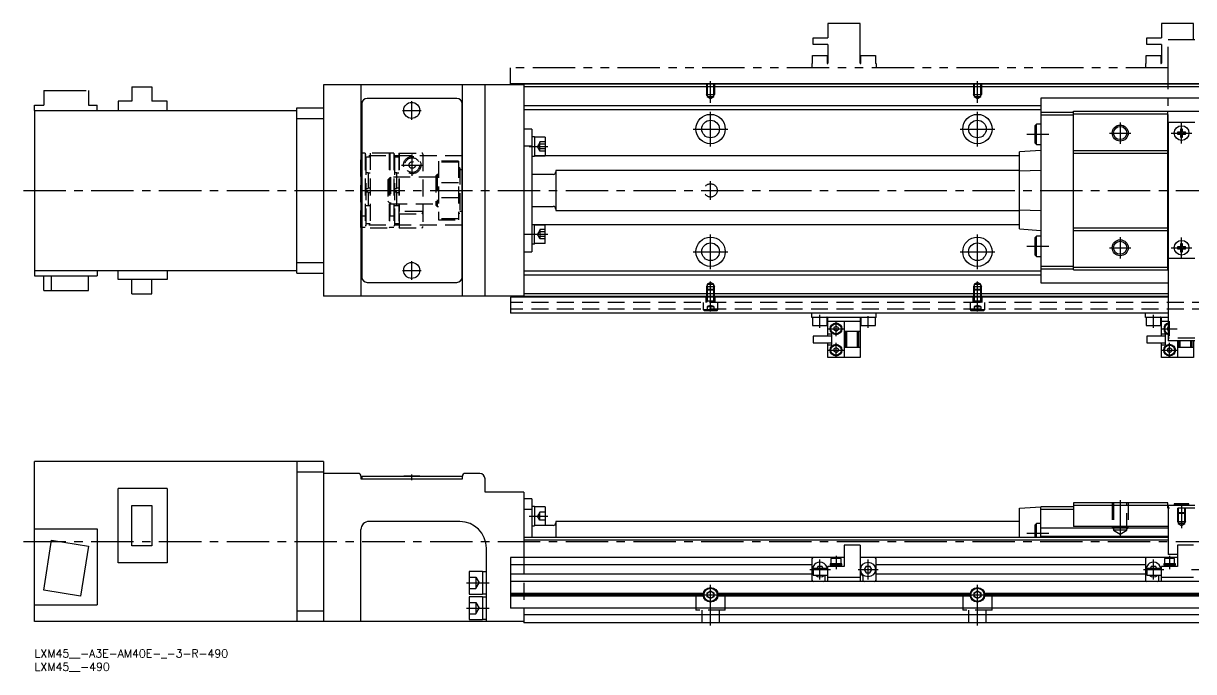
# Model space of a CAD drawing. Extents: x -4 to 799, y -8 to 241.
# Drawn here: x -4.2 to 434.3, y -8.3 to 234.7 of the extents above; entities that cross this region are included whole.
import ezdxf

# ---------------------------------------------------------------- set-up
doc = ezdxf.new("R2010")
doc.units = 0
doc.header["$LTSCALE"] = 0.5
for name, pattern in [('CENTER', [50.8, 31.75, -6.35, 6.35, -6.35]), ('DASHED', [19.05, 12.7, -6.35]), ('PHANTOM', [63.5, 31.75, -6.35, 6.35, -6.35, 6.35, -6.35])]:
    doc.linetypes.add(name, pattern=pattern)
for name, color, linetype in [('MSM_CENTER', 1, 'CENTER'), ('MSM_CONTINUOUS', 7, 'CONTINUOUS'), ('MSM_DASHED', 4, 'DASHED'), ('MSM_IMAGINARY', 6, 'PHANTOM'), ('MSM_NARROW', 5, 'CONTINUOUS'), ('MSM_PART_NUMBER', 7, 'CONTINUOUS')]:
    doc.layers.add(name, color=color, linetype=linetype)
doc.styles.get("Standard").update_dxf_attribs({"font": 'txt.shx', "height": 3, "bigfont": 'bigfont.shx'})

# ---------------------------------------------------------------- blocks, each defined once
blk = doc.blocks.new('*U8')
at = {"layer": 'MSM_PART_NUMBER'}
blk.add_text('LXM45__-A3E-AM40E-_-3-R-490', height=3, dxfattribs=at).set_placement((0, -3))
blk = doc.blocks.new('*U9')
at = {"layer": 'MSM_PART_NUMBER'}
blk.add_text('LXM45__-490', height=3, dxfattribs=at).set_placement((0, -8))

msp = doc.modelspace()

# ---------------------------------------------------------------- linework, layer by layer
at = {"layer": 'MSM_CENTER'}
for p, q in [((253.3, 204.91), (253.3, 213.12)), ((353.3, 204.91), (353.3, 213.12)), ((137.8, 202.12), (144.8, 202.12)), ((141.3, 198.62), (141.3, 205.62)), ((253.3, 188.62), (253.3, 201.62)), ((353.3, 188.62), (353.3, 201.62)), ((406.8, 197.62), (406.8, 189.62)), ((429.8, 189.74), (429.8, 197.51)), ((246.8, 195.12), (259.8, 195.12)), ((346.8, 195.12), (359.8, 195.12)), ((380, 193.12), (371.8, 193.12)), ((402.8, 193.62), (410.8, 193.62)), ((425.91, 193.62), (433.69, 193.62)), ((185.3, 188.58), (192.3, 188.58)), ((141.5, 177.62), (141.5, 185.62)), ((137.5, 181.62), (145.5, 181.62)), ((253.3, 168.62), (253.3, 175.62)), ((-4.2, 172.12), (687.3, 172.12)), ((185.3, 155.67), (192.3, 155.67)), ((253.3, 142.62), (253.3, 155.62)), ((353.3, 142.62), (353.3, 155.62)), ((406.8, 154.62), (406.8, 146.62)), ((429.8, 146.74), (429.8, 154.51)), ((246.8, 149.12), (259.8, 149.12)), ((346.8, 149.12), (359.8, 149.12)), ((380, 151.12), (371.8, 151.12)), ((402.8, 150.62), (410.8, 150.62)), ((425.91, 150.62), (433.69, 150.62)), ((141.3, 138.62), (141.3, 145.62)), ((137.8, 142.12), (144.8, 142.12)), ((253.3, 126.72), (253.3, 137.91)), ((353.3, 126.72), (353.3, 137.91)), ((294.3, 120.62), (294.3, 125.52)), ((300.3, 117.41), (300.3, 123.03)), ((312.3, 120.62), (312.3, 125.02)), ((419.3, 120.62), (419.3, 125.52)), ((425.3, 117.41), (425.3, 123.03)), ((297.49, 120.22), (303.11, 120.22)), ((422.49, 120.22), (428.11, 120.22)), ((300.3, 109.41), (300.3, 115.03)), ((425.3, 109.41), (425.3, 115.03)), ((297.49, 112.22), (303.11, 112.22)), ((422.49, 112.22), (428.11, 112.22)), ((141.3, 63.5), (141.3, 65.6)), ((406.8, 56), (406.8, 42.3)), ((429.8, 54), (429.8, 45.5)), ((185.3, 50), (192.3, 50)), ((-4.2, 40.5), (689.12, 40.5)), ((380, 43.5), (371.8, 43.5)), ((300.3, 35.1), (300.3, 30.1)), ((425.3, 35.1), (425.3, 30.1)), ((294.3, 26.25), (294.3, 33.75)), ((312.3, 26.25), (312.3, 33.75)), ((419.3, 26.25), (419.3, 33.75)), ((290.55, 30), (298.19, 30)), ((308.55, 30), (316.05, 30)), ((415.55, 30), (423.19, 30)), ((433.55, 30), (441.05, 30)), ((161.8, 25), (170.3, 25)), ((253.3, 9), (253.3, 24.25)), ((353.3, 9), (353.3, 24.25)), ((249.92, 20.5), (256.93, 20.5)), ((349.92, 20.5), (356.93, 20.5)), ((161.8, 15.5), (170.3, 15.5))]:
    msp.add_line(p, q, dxfattribs=at)
at = {"layer": 'MSM_CONTINUOUS'}
for p, q in [((183.3, 211.72), (108.3, 211.72)), ((108.3, 211.72), (108.3, 132.52)), ((122.3, 211.72), (122.3, 132.52)), ((160.3, 132.52), (160.3, 211.72)), ((168.8, 132.52), (168.8, 211.72)), ((673.3, 212.12), (183.3, 212.12)), ((183.3, 212.12), (183.3, 132.12)), ((673.3, 211.92), (183.3, 211.92)), ((673.3, 210.92), (183.3, 210.92)), ((158.2, 206.62), (124.6, 206.62)), ((482.6, 206.72), (377, 206.72)), ((377, 206.72), (377, 137.52)), ((0, 202.12), (0, 140.12)), ((0, 202.12), (98.3, 202.12)), ((98.3, 203.12), (108.3, 203.12)), ((98.3, 141.12), (98.3, 203.12)), ((122.6, 202.22), (122.3, 202.22)), ((122.6, 204.62), (122.6, 139.62)), ((160.2, 139.62), (160.2, 204.62)), ((160.3, 202.22), (160.2, 202.22)), ((377, 203.87), (183.3, 203.87)), ((377, 202.37), (183.3, 202.37)), ((389.3, 201.88), (470.3, 201.88)), ((389.3, 142.38), (389.3, 201.88)), ((424.7, 142.38), (424.7, 201.88)), ((98.3, 199.12), (108.3, 199.12)), ((122.6, 197.72), (122.3, 197.72)), ((160.3, 197.72), (160.2, 197.72)), ((377, 201.47), (389.3, 201.47)), ((377, 200.47), (389.3, 200.47)), ((389.3, 200.88), (424.7, 200.88)), ((424.8, 197.62), (424.8, 115.72)), ((434.8, 197.62), (424.8, 197.62)), ((186.3, 195.12), (183.3, 195.12)), ((186.3, 195.12), (186.3, 149.12)), ((375.4, 196.92), (374.9, 196.42)), ((374.9, 189.82), (374.9, 196.42)), ((375.4, 189.32), (375.4, 196.92)), ((377, 196.92), (375.4, 196.92)), ((429.43, 193.99), (428.29, 193.99)), ((428.29, 193.25), (429.43, 193.25)), ((429.43, 195.13), (429.43, 193.99)), ((429.43, 193.25), (429.43, 192.12)), ((430.17, 193.99), (430.17, 195.13)), ((431.31, 193.99), (430.17, 193.99)), ((430.17, 193.25), (431.31, 193.25)), ((430.17, 192.12), (430.17, 193.25)), ((186.3, 188.65), (183.3, 188.65)), ((187.3, 192.23), (186.3, 192.23)), ((187.3, 192.23), (187.3, 184.93)), ((191.3, 192.08), (187.3, 192.08)), ((191.3, 192.08), (191.3, 185.08)), ((374.9, 189.82), (375.4, 189.32)), ((375.4, 189.32), (377, 189.32)), ((122.6, 185.12), (122.3, 185.12)), ((122.6, 185.12), (122.3, 185.12)), ((160.3, 185.12), (160.2, 185.12)), ((186.3, 184.93), (187.3, 184.93)), ((369, 185.05), (187.28, 185.05)), ((187.3, 185.08), (191.3, 185.08)), ((377, 187.12), (369, 186.57)), ((369, 157.68), (369, 186.57)), ((389.3, 187.13), (424.7, 187.13)), ((389.3, 186.13), (424.7, 186.13)), ((160.3, 179.87), (160.2, 179.87)), ((194.3, 178.12), (186.3, 178.12)), ((195.3, 179.62), (195.3, 164.62)), ((369, 179.62), (195.3, 179.62)), ((377, 179.61), (369, 179.36)), ((160.2, 164.37), (160.3, 164.37)), ((186.3, 166.12), (194.3, 166.12)), ((195.3, 164.62), (369, 164.62)), ((369, 164.89), (377, 164.64)), ((122.6, 159.12), (122.3, 159.12)), ((122.6, 159.12), (122.3, 159.12)), ((160.3, 159.12), (160.2, 159.12)), ((186.3, 159.32), (187.3, 159.32)), ((369, 159.2), (187.28, 159.2)), ((187.3, 152.02), (187.3, 159.32)), ((187.3, 159.17), (191.3, 159.17)), ((191.3, 152.17), (191.3, 159.17)), ((389.3, 158.13), (424.7, 158.13)), ((186.3, 155.6), (183.3, 155.6)), ((369, 157.68), (377, 157.12)), ((375.4, 154.92), (374.9, 154.42)), ((374.9, 147.82), (374.9, 154.42)), ((375.4, 147.32), (375.4, 154.92)), ((377, 154.92), (375.4, 154.92)), ((389.3, 157.13), (424.7, 157.13)), ((183.3, 149.12), (186.3, 149.12)), ((187.3, 152.02), (186.3, 152.02)), ((191.3, 152.17), (187.3, 152.17)), ((429.43, 150.99), (428.29, 150.99)), ((428.29, 150.25), (429.43, 150.25)), ((429.43, 152.13), (429.43, 150.99)), ((429.43, 150.25), (429.43, 149.12)), ((430.17, 150.99), (430.17, 152.13)), ((431.31, 150.99), (430.17, 150.99)), ((430.17, 149.12), (430.17, 150.25)), ((430.17, 150.25), (431.31, 150.25)), ((98.3, 145.12), (108.3, 145.12)), ((122.6, 146.52), (122.3, 146.52)), ((160.3, 146.52), (160.2, 146.52)), ((374.9, 147.82), (375.4, 147.32)), ((375.4, 147.32), (377, 147.32)), ((0, 142.12), (98.3, 142.12)), ((23.5, 142.12), (23.5, 140.12)), ((31.35, 138.72), (31.35, 142.12)), ((49.7, 142.12), (49.7, 138.72)), ((98.3, 141.12), (108.3, 141.12)), ((122.3, 142.02), (122.6, 142.02)), ((160.2, 142.02), (160.3, 142.02)), ((377, 141.87), (183.3, 141.87)), ((377, 140.37), (183.3, 140.37)), ((377, 143.77), (389.3, 143.77)), ((377, 142.77), (389.3, 142.77)), ((389.3, 143.38), (424.7, 143.38)), ((389.3, 142.38), (424.8, 142.38)), ((0, 140.12), (23.5, 140.12)), ((3.4, 134.62), (3.4, 140.12)), ((6.37, 134.62), (6.37, 140.12)), ((20.2, 134.62), (20.2, 140.12)), ((49.7, 138.72), (31.35, 138.72)), ((36.47, 133.32), (36.47, 138.72)), ((43.93, 133.32), (43.93, 138.72)), ((124.6, 137.62), (158.2, 137.62)), ((377, 137.52), (424.8, 137.52)), ((3.4, 134.62), (20.2, 134.62)), ((36.47, 133.32), (43.93, 133.32)), ((183.3, 132.52), (108.3, 132.52)), ((178.3, 132.12), (178.3, 126.12)), ((424.8, 132.12), (178.3, 132.12)), ((424.8, 133.32), (183.3, 133.32)), ((424.8, 132.32), (183.3, 132.32)), ((424.8, 126.12), (178.3, 126.12)), ((291.3, 124.52), (291.3, 126.12)), ((315.3, 124.52), (291.3, 124.52)), ((291.55, 124.52), (291.55, 121.52)), ((297.05, 121.52), (297.05, 124.52)), ((297.3, 117.47), (297.3, 124.39)), ((309.3, 122.92), (297.3, 122.92)), ((303.3, 122.92), (303.3, 109.52)), ((309.3, 124.39), (309.3, 109.52)), ((309.55, 124.52), (309.55, 121.52)), ((315.05, 121.52), (315.05, 124.52)), ((315.3, 124.52), (315.3, 126.12)), ((416.3, 124.52), (416.3, 126.12)), ((424.8, 124.52), (416.3, 124.52)), ((416.55, 124.52), (416.55, 121.52)), ((422.05, 121.52), (422.05, 124.52)), ((422.3, 117.47), (422.3, 124.39)), ((424.8, 122.92), (422.3, 122.92)), ((291.55, 121.52), (297.05, 121.52)), ((300.3, 121.09), (299.55, 120.66)), ((299.55, 120.66), (299.55, 119.79)), ((299.55, 119.79), (300.3, 119.36)), ((301.05, 120.66), (300.3, 121.09)), ((300.3, 119.36), (301.05, 119.79)), ((301.05, 120.66), (301.05, 119.79)), ((309.3, 119.22), (303.3, 119.22)), ((303.8, 113.22), (303.8, 119.22)), ((304.3, 113.22), (304.3, 119.22)), ((308.3, 113.22), (308.3, 119.22)), ((308.8, 113.22), (308.8, 119.22)), ((309.55, 121.52), (315.05, 121.52)), ((416.55, 121.52), (422.05, 121.52)), ((424.8, 120.8), (424.55, 120.66)), ((424.55, 120.66), (424.55, 119.79)), ((424.55, 119.79), (424.8, 119.65)), ((291.8, 117.47), (291.8, 114.97)), ((298.8, 117.47), (291.8, 117.47)), ((291.8, 114.97), (298.8, 114.97)), ((298.8, 118.22), (297.3, 118.22)), ((297.3, 109.52), (297.3, 114.97)), ((297.3, 114.22), (298.8, 114.22)), ((298.8, 114.22), (298.8, 118.22)), ((416.8, 117.47), (416.8, 114.97)), ((423.8, 117.47), (416.8, 117.47)), ((416.8, 114.97), (423.8, 114.97)), ((423.8, 118.22), (422.3, 118.22)), ((422.3, 109.52), (422.3, 114.97)), ((422.3, 114.22), (423.8, 114.22)), ((423.8, 114.22), (423.8, 118.22)), ((434.8, 115.72), (424.8, 115.72)), ((428.3, 115.72), (428.3, 109.52)), ((428.8, 113.22), (428.8, 115.72)), ((429.3, 113.22), (429.3, 115.72)), ((433.3, 113.22), (433.3, 115.72)), ((433.8, 113.22), (433.8, 115.72)), ((434.3, 115.72), (434.3, 109.52)), ((300.3, 113.09), (299.55, 112.66)), ((299.55, 112.66), (299.55, 111.79)), ((299.55, 111.79), (300.3, 111.36)), ((301.05, 112.66), (300.3, 113.09)), ((300.3, 111.36), (301.05, 111.79)), ((301.05, 112.66), (301.05, 111.79)), ((309.3, 113.22), (303.3, 113.22)), ((425.3, 113.09), (424.55, 112.66)), ((424.55, 112.66), (424.55, 111.79)), ((424.55, 111.79), (425.3, 111.36)), ((426.05, 112.66), (425.3, 113.09)), ((425.3, 111.36), (426.05, 111.79)), ((426.05, 112.66), (426.05, 111.79)), ((434.3, 113.22), (428.3, 113.22)), ((309.3, 109.52), (297.3, 109.52)), ((434.3, 109.52), (422.3, 109.52)), ((0, 10.5), (0, 70.5)), ((108.3, 70.5), (0, 70.5)), ((98.3, 70.5), (98.3, 10.5)), ((108.3, 70.5), (108.3, 10.5)), ((108.3, 66.5), (98.3, 66.5)), ((121.3, 66), (108.3, 66)), ((166.8, 66), (161.3, 66)), ((122.3, 65), (122.3, 64)), ((122.3, 64), (160.3, 64)), ((122.6, 65), (122.6, 64)), ((122.6, 65), (160.2, 65)), ((138.3, 65.1), (144.3, 65.1)), ((138.3, 65.1), (138.3, 65)), ((144.3, 65), (144.3, 65.1)), ((160.2, 65), (160.2, 64)), ((160.3, 64), (160.3, 65)), ((168.8, 59), (168.8, 64)), ((31.35, 32.5), (31.35, 60.3)), ((49.7, 60.3), (31.35, 60.3)), ((49.7, 60.3), (49.7, 32.5)), ((183.3, 59), (168.8, 59)), ((183.3, 59), (183.3, 34.5)), ((36.47, 38.85), (36.47, 53.95)), ((36.47, 53.95), (43.93, 53.95)), ((43.93, 53.95), (43.93, 38.85)), ((186.3, 56.5), (183.3, 56.5)), ((186.3, 56.47), (186.3, 42)), ((187.3, 53.65), (186.3, 53.65)), ((187.3, 53.62), (187.3, 46.35)), ((191.3, 53.5), (187.3, 53.5)), ((191.3, 53.5), (191.3, 46.5)), ((369, 53), (377, 53.5)), ((369, 42), (369, 53)), ((377, 42), (377, 53.5)), ((389.3, 53.5), (377, 53.5)), ((424.7, 55), (389.3, 55)), ((389.3, 55), (389.3, 46.15)), ((424.7, 54), (389.3, 54)), ((424.7, 53), (424.7, 55)), ((424.7, 53), (424.8, 53)), ((434.8, 54), (424.8, 54)), ((424.8, 54), (424.8, 35.6)), ((432.55, 54.65), (427.05, 54.65)), ((427.05, 54.65), (427.05, 54.25)), ((432.55, 54.25), (427.05, 54.25)), ((427.05, 54.25), (427.3, 54)), ((432.3, 54), (432.55, 54.25)), ((432.55, 54.25), (432.55, 54.65)), ((186.3, 52.5), (183.3, 52.5)), ((389.3, 52.5), (377, 52.5)), ((0, 45.2), (23.5, 45.2)), ((23.5, 45.2), (23.5, 16.8)), ((122.3, 10.5), (122.3, 45)), ((159.3, 48), (125.3, 48)), ((186.3, 46.35), (187.3, 46.35)), ((194.3, 46.5), (187.3, 46.5)), ((195.3, 48), (195.3, 42)), ((369, 48), (195.3, 48)), ((375.4, 47.3), (374.9, 46.8)), ((374.9, 42), (374.9, 46.8)), ((377, 47.3), (375.4, 47.3)), ((375.4, 42), (375.4, 47.3)), ((424.8, 45.5), (377, 45.5)), ((424.8, 46.15), (389.3, 46.15)), ((3.4, 22.21), (6.37, 40.98)), ((6.37, 40.98), (20.2, 38.79)), ((424.8, 42), (183.3, 42)), ((424.8, 41), (183.3, 41)), ((424.8, 42.4), (377, 42.4)), ((20.2, 38.79), (17.23, 20.02)), ((43.93, 38.85), (36.47, 38.85)), ((169.3, 10.5), (169.3, 38)), ((309.3, 39.1), (303.3, 39.1)), ((303.3, 39.1), (303.3, 31.1)), ((309.3, 39.1), (309.3, 25.5)), ((428.3, 35.6), (424.8, 35.6)), ((434.3, 39.1), (428.3, 39.1)), ((428.3, 39.1), (428.3, 31.1)), ((49.7, 32.5), (31.35, 32.5)), ((178.3, 34.5), (178.3, 15.5)), ((303.3, 34.5), (178.3, 34.5)), ((291.3, 31.7), (178.3, 31.7)), ((291.3, 34), (291.3, 26)), ((293.58, 31.25), (293.06, 30.35)), ((293.58, 31.25), (295.02, 31.25)), ((295.54, 30.35), (295.02, 31.25)), ((303.3, 31.1), (297.3, 31.1)), ((297.3, 25.5), (297.3, 31.1)), ((298.1, 32.1), (298.1, 31.6)), ((302.5, 32.1), (298.1, 32.1)), ((302.5, 31.6), (298.1, 31.6)), ((298.3, 31.6), (298.3, 31.1)), ((298.4, 34.1), (298.4, 32.1)), ((302.2, 34.1), (298.4, 34.1)), ((302.2, 32.1), (302.2, 34.1)), ((302.3, 31.1), (302.3, 31.6)), ((302.5, 31.6), (302.5, 32.1)), ((428.3, 34.5), (309.3, 34.5)), ((311.58, 31.25), (310.86, 30)), ((311.58, 31.25), (313.02, 31.25)), ((313.74, 30), (313.02, 31.25)), ((315.3, 26), (315.3, 34)), ((416.3, 31.7), (315.3, 31.7)), ((416.3, 34), (416.3, 26)), ((418.58, 31.25), (418.06, 30.35)), ((418.58, 31.25), (420.02, 31.25)), ((420.54, 30.35), (420.02, 31.25)), ((428.3, 31.1), (422.3, 31.1)), ((422.3, 25.5), (422.3, 31.1)), ((423.1, 32.1), (423.1, 31.6)), ((427.5, 32.1), (423.1, 32.1)), ((427.5, 31.6), (423.1, 31.6)), ((423.3, 31.6), (423.3, 31.1)), ((423.4, 34.1), (423.4, 32.1)), ((427.2, 34.1), (423.4, 34.1)), ((427.2, 32.1), (427.2, 34.1)), ((427.3, 31.1), (427.3, 31.6)), ((427.5, 31.6), (427.5, 32.1)), ((167.8, 29.25), (162.8, 29.25)), ((162.8, 29.25), (162.8, 20.75)), ((167.8, 29.25), (167.8, 20.75)), ((169.3, 29.15), (167.8, 29.15)), ((291.3, 28.3), (178.3, 28.3)), ((291.3, 30.3), (291.12, 30)), ((291.12, 30), (291.3, 29.7)), ((297.3, 30.35), (291.8, 30.35)), ((291.8, 30.35), (291.8, 27.85)), ((291.8, 27.85), (297.3, 27.85)), ((296.3, 26), (296.3, 27.6)), ((297.3, 27.15), (309.3, 27.15)), ((297.3, 27.1), (309.3, 27.1)), ((297.35, 27.15), (297.35, 27.1)), ((309.25, 27.15), (309.25, 27.1)), ((310.3, 27.6), (310.3, 26)), ((310.86, 30), (311.58, 28.75)), ((311.58, 28.75), (313.02, 28.75)), ((313.02, 28.75), (313.74, 30)), ((315.48, 30), (315.3, 30.3)), ((315.3, 29.7), (315.48, 30)), ((416.3, 28.3), (315.3, 28.3)), ((416.3, 30.3), (416.12, 30)), ((416.12, 30), (416.3, 29.7)), ((422.3, 30.35), (416.8, 30.35)), ((416.8, 30.35), (416.8, 27.85)), ((416.8, 27.85), (422.3, 27.85)), ((421.3, 26), (421.3, 27.6)), ((422.3, 27.15), (434.3, 27.15)), ((422.3, 27.1), (434.3, 27.1)), ((422.35, 27.15), (422.35, 27.1)), ((434.25, 27.15), (434.25, 27.1)), ((17.23, 20.02), (3.4, 22.21)), ((678.3, 25.5), (178.3, 25.5)), ((252.05, 21.22), (253.3, 21.94)), ((253.3, 21.94), (254.55, 21.22)), ((352.05, 21.22), (353.3, 21.94)), ((353.3, 21.94), (354.55, 21.22)), ((162.8, 20.75), (167.8, 20.75)), ((167.8, 19.75), (162.8, 19.75)), ((162.8, 19.75), (162.8, 11.25)), ((167.8, 20.85), (169.3, 20.85)), ((167.8, 19.75), (167.8, 11.25)), ((169.3, 19.65), (167.8, 19.65)), ((250.6, 21), (178.3, 21)), ((250.42, 20.5), (178.3, 20.5)), ((250.6, 20), (178.3, 20)), ((252.05, 19.78), (252.05, 21.22)), ((253.3, 19.06), (252.05, 19.78)), ((254.55, 19.78), (253.3, 19.06)), ((254.55, 21.22), (254.55, 19.78)), ((350.6, 21), (256, 21)), ((350.6, 20), (256, 20)), ((350.42, 20.5), (256.18, 20.5)), ((352.05, 19.78), (352.05, 21.22)), ((353.3, 19.06), (352.05, 19.78)), ((354.55, 19.78), (353.3, 19.06)), ((354.55, 21.22), (354.55, 19.78)), ((450.6, 21), (356, 21)), ((450.6, 20), (356, 20)), ((450.42, 20.5), (356.18, 20.5)), ((0, 16.8), (23.5, 16.8)), ((98.3, 14.5), (108.3, 14.5)), ((678.3, 15.5), (178.3, 15.5)), ((183.3, 15.5), (183.3, 10)), ((183.3, 10.5), (0, 10.5)), ((162.8, 11.25), (167.8, 11.25)), ((167.8, 11.35), (169.3, 11.35)), ((673.3, 13), (183.3, 13)), ((673.3, 10), (183.3, 10))]:
    msp.add_line(p, q, dxfattribs=at)
for centre, radius in [((141.3, 202.12), 3), ((253.3, 195.12), 5.5), ((253.3, 195.12), 3.3), ((353.3, 195.12), 5.5), ((353.3, 195.12), 3.3), ((406.8, 193.62), 2.46), ((429.8, 193.62), 2.75), ((253.3, 149.12), 5.5), ((353.3, 149.12), 5.5), ((253.3, 149.12), 3.3), ((353.3, 149.12), 3.3), ((406.8, 150.62), 2.46), ((429.8, 150.62), 2.75), ((141.3, 142.12), 3), ((300.3, 120.22), 2.2), ((300.3, 120.22), 1.9), ((300.3, 112.22), 2.2), ((300.3, 112.22), 1.9), ((425.3, 112.22), 2.2), ((425.3, 112.22), 1.9), ((312.3, 30), 2.75), ((253.3, 20.5), 2.75), ((253.3, 20.5), 2.45), ((353.3, 20.5), 2.75), ((353.3, 20.5), 2.45), ((253.3, 20.5), 1.25), ((353.3, 20.5), 1.25)]:
    msp.add_circle(centre, radius, dxfattribs=at)
for centre, radius, start, end in [((124.6, 204.62), 2, 90, 180), ((158.2, 204.62), 2, 0, 90), ((429.8, 193.62), 1.55, 166.1896, 193.8104), ((429.8, 193.62), 1.55, 76.1896, 103.8104), ((429.8, 193.62), 1.55, 346.1896, 13.8104), ((429.8, 193.62), 1.55, 256.1896, 283.8104), ((194.3, 179.12), 1, 270, 0), ((194.3, 165.12), 1, 0, 90), ((429.8, 150.62), 1.55, 166.1896, 193.8104), ((429.8, 150.62), 1.55, 76.1896, 103.8104), ((429.8, 150.62), 1.55, 256.1896, 283.8104), ((429.8, 150.62), 1.55, 346.1896, 13.8104), ((124.6, 139.62), 2, 180, 270), ((158.2, 139.62), 2, 270, 0), ((296.9, 119.71), 4.82, 88.2373, 90.2343), ((297.07, 124.09), 0.431, 66.8856, 92.6794), ((297.2, 124.4), 0.101, 357.179, 66.2798), ((309.4, 124.4), 0.0991, 118.1849, 184.1719), ((309.54, 124.05), 0.475, 88.452, 112.8578), ((421.9, 119.71), 4.82, 88.2373, 90.2343), ((422.07, 124.09), 0.431, 66.8856, 92.6794), ((422.2, 124.4), 0.101, 357.179, 66.2798), ((425.3, 120.22), 2.2, 103.1366, 256.8634), ((425.3, 120.22), 1.9, 105.2575, 254.7425), ((121.3, 65), 1, 0, 90), ((161.3, 65), 1, 90, 180), ((166.8, 64), 2, 0, 90), ((125.3, 45), 3, 90, 180), ((159.3, 38), 10, 0, 90), ((194.3, 47.5), 1, 270, 0), ((291.8, 34), 0.5, 90, 180), ((294.3, 30), 2.75, 7.312, 204.62), ((314.8, 34), 0.5, 0, 90), ((416.8, 34), 0.5, 90, 180), ((419.3, 30), 2.75, 7.312, 204.62), ((294.3, 30), 2.75, 231.4273, 308.5727), ((296.8, 27.6), 0.5, 150, 180), ((296.78, 27.59), 0.517, 4.3661, 29.8325), ((309.8, 27.6), 0.5, 0, 180), ((419.3, 30), 2.75, 231.4273, 308.5727), ((421.8, 27.6), 0.5, 150, 180), ((421.78, 27.59), 0.517, 4.3661, 29.8325), ((291.8, 26), 0.5, 180, 270), ((295.8, 26), 0.5, 270, 0), ((310.8, 26), 0.5, 180, 270), ((314.8, 26), 0.5, 270, 0), ((416.8, 26), 0.5, 180, 270), ((420.8, 26), 0.5, 270, 0)]:
    msp.add_arc(centre, radius, start, end, dxfattribs=at)
at = {"layer": 'MSM_DASHED'}
for p, q in [((251.8, 212.12), (251.8, 208.12)), ((252.07, 212.12), (252.07, 207.32)), ((254.53, 207.32), (254.53, 212.12)), ((254.8, 212.12), (254.8, 208.12)), ((351.8, 212.12), (351.8, 208.12)), ((352.07, 212.12), (352.07, 207.32)), ((354.53, 207.32), (354.53, 212.12)), ((354.8, 212.12), (354.8, 208.12)), ((251.8, 208.12), (254.8, 208.12)), ((252.07, 207.66), (251.8, 208.12)), ((252.07, 207.32), (253.3, 206.61)), ((252.07, 207.32), (254.53, 207.32)), ((253.3, 206.61), (254.53, 207.32)), ((254.53, 207.66), (254.8, 208.12)), ((351.8, 208.12), (354.8, 208.12)), ((352.07, 207.66), (351.8, 208.12)), ((352.07, 207.32), (353.3, 206.61)), ((352.07, 207.32), (354.53, 207.32)), ((353.3, 206.61), (354.53, 207.32)), ((354.53, 207.66), (354.8, 208.12)), ((189.3, 190.08), (188.43, 188.58)), ((189.3, 187.08), (188.43, 188.58)), ((189.3, 186.85), (189.3, 190.31)), ((191.3, 190.31), (189.3, 190.31)), ((191.3, 189.45), (189.3, 189.45)), ((122.4, 186.09), (122.3, 185.99)), ((122.3, 158.22), (122.3, 186.02)), ((123.9, 186.09), (122.4, 186.09)), ((122.4, 186.09), (122.4, 162.55)), ((160.2, 185.12), (122.6, 185.12)), ((123.9, 186.09), (123.9, 158.16)), ((124.3, 185.32), (123.9, 185.32)), ((124.3, 158.92), (124.3, 185.32)), ((125.8, 184.6), (124.3, 184.6)), ((132.9, 186.12), (125.8, 186.12)), ((125.8, 186.12), (125.8, 158.12)), ((133, 186.02), (132.9, 186.12)), ((132.9, 186.12), (132.9, 158.12)), ((133.1, 186.09), (133, 185.99)), ((133, 186.02), (133, 158.22)), ((134.6, 186.09), (133.1, 186.09)), ((133.1, 186.09), (133.1, 162.55)), ((134.6, 186.09), (134.6, 158.16)), ((135, 185.32), (134.6, 185.32)), ((135, 158.92), (135, 185.32)), ((136.5, 184.6), (135, 184.6)), ((136.5, 186.02), (136.6, 186.12)), ((136.5, 186.02), (136.5, 158.22)), ((136.6, 186.12), (145.1, 186.12)), ((136.6, 186.12), (136.6, 164.19)), ((145.5, 185.71), (145.5, 158.52)), ((191.3, 187.71), (189.3, 187.71)), ((191.3, 186.85), (189.3, 186.85)), ((158.8, 183.12), (151.3, 183.12)), ((151.3, 183.12), (151.3, 161.12)), ((158.8, 182.76), (151.3, 182.76)), ((158.8, 183.12), (158.8, 161.12)), ((159.3, 180.62), (158.8, 180.62)), ((159.3, 180.62), (159.3, 163.62)), ((160.2, 179.87), (159.3, 179.87)), ((125.05, 178.73), (124.3, 178.73)), ((125.05, 178.73), (125.05, 172.83)), ((125.8, 178.53), (125.05, 178.53)), ((133.3, 177.12), (132.3, 176.12)), ((132.3, 176.12), (132.3, 168.12)), ((150.3, 177.12), (133.3, 177.12)), ((133.3, 177.12), (133.3, 167.12)), ((135.75, 178.73), (135, 178.73)), ((135.75, 172.83), (135.75, 178.73)), ((136.5, 178.53), (135.75, 178.53)), ((150.8, 178.12), (150.3, 177.62)), ((150.3, 177.62), (150.3, 166.62)), ((150.8, 178.12), (150.8, 166.12)), ((151.3, 178.12), (150.8, 178.12)), ((124.3, 172.83), (125.05, 172.83)), ((125.05, 171.42), (124.3, 171.42)), ((125.05, 173.03), (125.8, 173.03)), ((125.05, 171.42), (125.05, 166.35)), ((125.8, 171.22), (125.05, 171.22)), ((135, 172.83), (135.75, 172.83)), ((135.75, 171.42), (135, 171.42)), ((135.75, 173.03), (136.5, 173.03)), ((135.75, 166.35), (135.75, 171.42)), ((136.5, 171.22), (135.75, 171.22)), ((158.8, 174.92), (151.3, 174.92)), ((132.3, 168.12), (133.3, 167.12)), ((133.3, 167.12), (150.3, 167.12)), ((158.8, 169.33), (151.3, 169.33)), ((122.3, 162.65), (122.4, 162.55)), ((122.4, 162.55), (123.9, 162.55)), ((125.8, 166.35), (124.3, 166.35)), ((133, 162.65), (133.1, 162.55)), ((133.1, 162.55), (134.6, 162.55)), ((136.5, 166.35), (135, 166.35)), ((136.6, 164.19), (136.5, 164.25)), ((136.5, 163.45), (136.6, 163.39)), ((145.1, 164.19), (136.6, 164.19)), ((136.6, 163.39), (145.1, 163.39)), ((136.6, 163.39), (136.6, 158.12)), ((150.3, 166.62), (150.8, 166.12)), ((150.8, 166.12), (151.3, 166.12)), ((158.8, 163.62), (159.3, 163.62)), ((159.3, 164.37), (160.2, 164.37)), ((122.4, 158.16), (122.3, 158.26)), ((123.9, 158.16), (122.4, 158.16)), ((160.2, 159.12), (122.6, 159.12)), ((123.9, 158.92), (124.3, 158.92)), ((124.3, 159.65), (125.8, 159.65)), ((125.8, 158.12), (132.9, 158.12)), ((132.9, 158.12), (133, 158.22)), ((133.1, 158.16), (133, 158.26)), ((134.6, 158.16), (133.1, 158.16)), ((134.6, 158.92), (135, 158.92)), ((135, 159.65), (136.5, 159.65)), ((136.5, 158.22), (136.6, 158.12)), ((136.6, 158.12), (145.1, 158.12)), ((158.8, 161.49), (151.3, 161.49)), ((151.3, 161.12), (158.8, 161.12)), ((189.3, 157.17), (188.43, 155.67)), ((189.3, 154.17), (188.43, 155.67)), ((189.3, 157.4), (189.3, 153.94)), ((191.3, 157.4), (189.3, 157.4)), ((191.3, 156.54), (189.3, 156.54)), ((191.3, 154.8), (189.3, 154.8)), ((191.3, 153.94), (189.3, 153.94)), ((252.07, 136.59), (251.8, 136.12)), ((251.8, 136.12), (251.8, 130.12)), ((251.8, 136.12), (254.8, 136.12)), ((253.3, 137.63), (252.07, 136.92)), ((252.07, 136.92), (252.07, 130.59)), ((252.07, 136.92), (254.53, 136.92)), ((254.53, 136.92), (253.3, 137.63)), ((254.53, 130.59), (254.53, 136.92)), ((254.53, 136.59), (254.8, 136.12)), ((254.8, 130.12), (254.8, 136.12)), ((352.07, 136.59), (351.8, 136.12)), ((351.8, 136.12), (351.8, 130.12)), ((351.8, 136.12), (354.8, 136.12)), ((353.3, 137.63), (352.07, 136.92)), ((352.07, 136.92), (352.07, 130.59)), ((352.07, 136.92), (354.53, 136.92)), ((354.53, 136.92), (353.3, 137.63)), ((354.53, 130.59), (354.53, 136.92)), ((354.53, 136.59), (354.8, 136.12)), ((354.8, 130.12), (354.8, 136.12)), ((251.55, 132.12), (251.55, 130.12)), ((252.07, 135.12), (251.8, 134.85)), ((251.8, 134.85), (254.8, 134.85)), ((252.07, 135.12), (254.53, 135.12)), ((254.8, 134.85), (254.53, 135.12)), ((255.05, 130.12), (255.05, 132.12)), ((351.55, 132.12), (351.55, 130.12)), ((352.07, 135.12), (351.8, 134.85)), ((351.8, 134.85), (354.8, 134.85)), ((352.07, 135.12), (354.53, 135.12)), ((354.8, 134.85), (354.53, 135.12)), ((355.05, 130.12), (355.05, 132.12)), ((678.3, 130.12), (178.3, 130.12)), ((678.3, 127.62), (178.3, 127.62)), ((250.55, 130.12), (250.55, 127.42)), ((250.55, 127.42), (250.85, 127.12)), ((250.55, 127.42), (256.05, 127.42)), ((254.8, 130.59), (251.8, 130.59)), ((252.07, 130.59), (251.8, 130.12)), ((253.3, 128.96), (252.05, 128.62)), ((252.05, 128.62), (252.05, 127.12)), ((252.05, 128.62), (254.55, 128.62)), ((254.55, 128.62), (253.3, 128.96)), ((253.3, 128.62), (253.3, 127.12)), ((254.53, 130.59), (254.8, 130.12)), ((254.55, 128.62), (254.55, 127.12)), ((255.75, 127.12), (256.05, 127.42)), ((256.05, 127.42), (256.05, 130.12)), ((350.55, 130.12), (350.55, 127.42)), ((350.55, 127.42), (350.85, 127.12)), ((350.55, 127.42), (356.05, 127.42)), ((354.8, 130.59), (351.8, 130.59)), ((352.07, 130.59), (351.8, 130.12)), ((353.3, 128.96), (352.05, 128.62)), ((352.05, 128.62), (352.05, 127.12)), ((352.05, 128.62), (354.55, 128.62)), ((354.55, 128.62), (353.3, 128.96)), ((353.3, 128.62), (353.3, 127.12)), ((354.53, 130.59), (354.8, 130.12)), ((354.55, 128.62), (354.55, 127.12)), ((355.75, 127.12), (356.05, 127.42)), ((356.05, 127.42), (356.05, 130.12)), ((250.85, 127.12), (255.75, 127.12)), ((350.85, 127.12), (355.75, 127.12)), ((434.8, 116.72), (424.8, 116.72)), ((403.8, 55), (403.8, 46)), ((404.34, 55), (404.34, 44.72)), ((409.26, 44.72), (409.26, 55)), ((409.8, 55), (409.8, 46)), ((434.8, 53), (424.8, 53)), ((428.3, 53), (428.3, 48)), ((428.57, 53), (428.57, 47.21)), ((431.03, 47.21), (431.03, 53)), ((431.3, 48), (431.3, 53)), ((189.3, 51.5), (188.43, 50)), ((189.3, 48.5), (188.43, 50)), ((189.3, 48.5), (189.3, 51.5)), ((191.3, 51.5), (189.3, 51.5)), ((189.3, 50), (191.3, 50)), ((191.3, 48.5), (189.3, 48.5)), ((431.3, 51.27), (428.3, 51.27)), ((428.3, 51.27), (428.57, 51)), ((431.03, 51), (428.57, 51)), ((431.03, 51), (431.3, 51.27)), ((403.8, 46), (404.34, 45.06)), ((403.8, 46), (409.8, 46)), ((409.26, 44.72), (404.34, 44.72)), ((404.34, 44.72), (406.8, 43.3)), ((406.8, 43.3), (409.26, 44.72)), ((409.8, 46), (409.26, 45.06)), ((428.3, 48), (431.3, 48)), ((428.3, 48), (428.57, 47.53)), ((428.57, 47.21), (429.8, 46.5)), ((431.03, 47.21), (428.57, 47.21)), ((429.8, 46.5), (431.03, 47.21)), ((431.3, 48), (431.03, 47.53)), ((183.3, 34.5), (183.3, 15.5)), ((162.8, 27.13), (165.3, 27.13)), ((165.3, 27.13), (165.3, 22.88)), ((165.3, 27.13), (166.53, 25)), ((162.8, 25), (165.3, 25)), ((162.8, 22.88), (165.3, 22.88)), ((165.3, 22.88), (166.53, 25)), ((162.8, 17.63), (165.3, 17.63)), ((165.3, 17.63), (166.53, 15.5)), ((165.3, 17.63), (165.3, 13.38)), ((247.8, 21), (247.8, 14.7)), ((258.8, 14.7), (258.8, 21)), ((347.8, 21), (347.8, 14.7)), ((358.8, 14.7), (358.8, 21)), ((162.8, 15.5), (165.3, 15.5)), ((162.8, 13.38), (165.3, 13.38)), ((165.3, 13.38), (166.53, 15.5)), ((258.8, 14.7), (247.8, 14.7)), ((250, 14.7), (250, 10)), ((256.6, 10), (256.6, 14.7)), ((358.8, 14.7), (347.8, 14.7)), ((350, 14.7), (350, 10)), ((356.6, 10), (356.6, 14.7))]:
    msp.add_line(p, q, dxfattribs=at)
for centre, radius in [((141.5, 181.62), 3.25), ((141.5, 181.62), 2.75), ((141.5, 181.62), 1.23), ((253.3, 172.12), 2.5)]:
    msp.add_circle(centre, radius, dxfattribs=at)
for centre, radius, start, end in [((145.1, 185.71), 0.4, 0.0053, 89.957), ((145.11, 164.75), 0.558, 268.7287, 298.8195), ((145.1, 163.79), 0.4, 270, 0), ((145.29, 164.45), 0.212, 295.9068, 354.1208), ((145.1, 158.52), 0.4, 270, 0)]:
    msp.add_arc(centre, radius, start, end, dxfattribs=at)
at = {"layer": 'MSM_IMAGINARY'}
for p, q in [((297.3, 234.72), (297.3, 229.27)), ((309.3, 234.72), (297.3, 234.72)), ((309.3, 219.86), (309.3, 234.72)), ((422.3, 234.72), (422.3, 229.27)), ((434.3, 234.72), (422.3, 234.72)), ((434.3, 228.52), (434.3, 234.72)), ((291.8, 226.77), (291.8, 229.27)), ((291.8, 229.27), (297.3, 229.27)), ((416.8, 226.77), (416.8, 229.27)), ((416.8, 229.27), (422.3, 229.27)), ((424.8, 146.62), (424.8, 228.52)), ((434.8, 228.52), (424.8, 228.52)), ((297.3, 226.77), (291.8, 226.77)), ((297.3, 226.77), (297.3, 219.86)), ((422.3, 226.77), (416.8, 226.77)), ((422.3, 226.77), (422.3, 219.86)), ((291.3, 219.72), (291.3, 218.12)), ((291.55, 219.72), (291.3, 219.72)), ((291.55, 222.72), (297.05, 222.72)), ((291.55, 219.72), (291.55, 222.72)), ((297.05, 222.72), (297.05, 219.72)), ((309.55, 222.72), (315.05, 222.72)), ((309.55, 219.72), (309.55, 222.72)), ((315.05, 222.72), (315.05, 219.72)), ((315.3, 219.72), (315.05, 219.72)), ((315.3, 219.72), (315.3, 218.12)), ((416.3, 219.72), (416.3, 218.12)), ((416.55, 219.72), (416.3, 219.72)), ((416.55, 222.72), (422.05, 222.72)), ((416.55, 219.72), (416.55, 222.72)), ((422.05, 222.72), (422.05, 219.72)), ((178.3, 212.12), (178.3, 218.12)), ((424.8, 218.12), (178.3, 218.12)), ((36.47, 210.92), (36.47, 205.52)), ((36.47, 210.92), (43.93, 210.92)), ((43.93, 210.92), (43.93, 205.52)), ((183.3, 212.12), (178.3, 212.12)), ((3.4, 209.62), (3.4, 204.12)), ((3.4, 209.62), (20.2, 209.62)), ((20.2, 209.62), (20.2, 204.12)), ((0, 204.12), (3.4, 204.12)), ((0, 202.12), (0, 204.12)), ((20.2, 204.12), (23.5, 204.12)), ((23.5, 202.12), (23.5, 204.12)), ((31.35, 205.52), (31.35, 202.12)), ((36.47, 205.52), (31.35, 205.52)), ((49.7, 205.52), (43.93, 205.52)), ((49.7, 202.12), (49.7, 205.52)), ((434.8, 146.62), (424.8, 146.62))]:
    msp.add_line(p, q, dxfattribs=at)
for centre, radius, start, end in [((297.07, 220.14), 0.414, 266.9334, 296.6603), ((297.2, 219.85), 0.0994, 304.8828, 3.9024), ((309.4, 219.85), 0.0991, 175.8281, 241.8151), ((309.54, 220.2), 0.475, 247.1422, 271.548), ((422.07, 220.14), 0.414, 266.9334, 296.6603), ((422.2, 219.85), 0.0994, 304.8828, 3.9024)]:
    msp.add_arc(centre, radius, start, end, dxfattribs=at)
at = {"layer": 'MSM_NARROW'}
for centre in [(406.8, 193.62), (406.8, 150.62)]:
    msp.add_circle(centre, 3, dxfattribs=at)

# ---------------------------------------------------------------- block references
at = {"layer": 'MSM_CONTINUOUS'}
for name in ['*U8', '*U9']:
    msp.add_blockref(name, (0, 0), dxfattribs=at)

doc.saveas('drawing.dxf')
